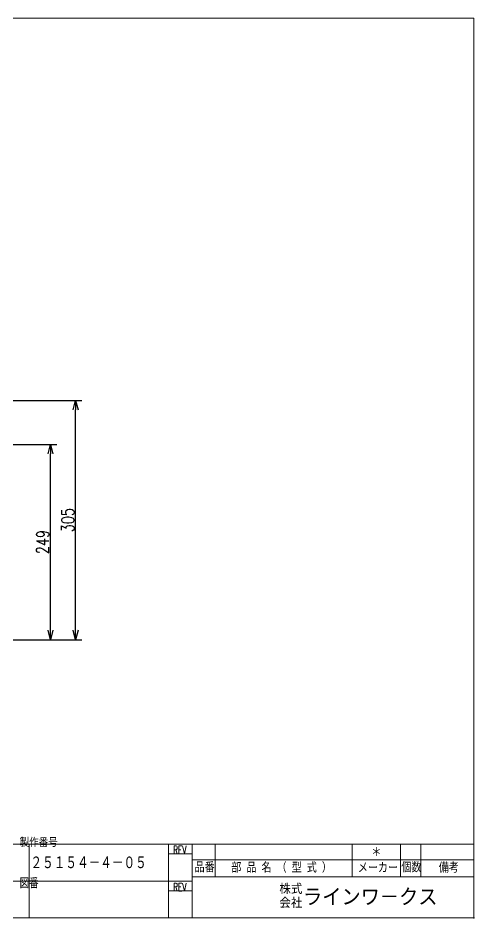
# Model space of a CAD drawing. Header units: millimetres. Extents: x 5 to 415, y 5 to 292.
# Drawn here: x 269.6 to 415, y 5 to 292 of the extents above; entities that cross this region are included whole.
import ezdxf

# ---------------------------------------------------------------- set-up
doc = ezdxf.new("R2010")
doc.units = ezdxf.units.MM
doc.header["$LTSCALE"] = 8.4
doc.layers.add('1', color=7, linetype='CONTINUOUS')
doc.layers.add('254', color=7, linetype='CONTINUOUS')
doc.styles.add('GMM001', font='txt.shx', dxfattribs={"bigfont": 'bigfont.shx'})
doc.styles.add('GMM003', font='txt.shx', dxfattribs={"width": 0.91125, "bigfont": 'bigfont.shx'})
doc.styles.add('GMM004', font='txt.shx', dxfattribs={"width": 0.666667, "bigfont": 'bigfont.shx'})
doc.styles.add('GMM008', font='txt.shx', dxfattribs={"width": 0.8, "bigfont": 'bigfont.shx'})
doc.styles.add('STANDARD1', font='TXT', dxfattribs={"bigfont": 'BIGFONT'})
doc.styles.add('VF003', font='txt.shx', dxfattribs={"width": 0.75})
doc.dimstyles.new('GEN013', dxfattribs={"dimtxt": 4, "dimasz": 3, "dimexe": 2, "dimexo": 1, "dimgap": 0.5, "dimtad": 3, "dimlfac": 4, "dimdsep": 46, "dimtxsty": 'VF003', "dimblk1": 'OPEN30', "dimblk2": 'OPEN30', "dimsah": 1, "dimcen": 1, "dimclrd": 3, "dimclre": 3, "dimclrt": 7, "dimazin": 3, "dimtfac": 1, "dimtmove": 0, "dimatfit": 3})
doc.dimstyles.new('GEN015', dxfattribs={"dimtxt": 4, "dimasz": 3, "dimexe": 2, "dimexo": 1, "dimgap": 0.5, "dimtad": 3, "dimlfac": 4, "dimdsep": 46, "dimtxsty": 'VF003', "dimblk1": 'OPEN30', "dimblk2": 'OPEN30', "dimsah": 1, "dimcen": 1, "dimclrd": 3, "dimclre": 3, "dimclrt": 7, "dimazin": 3, "dimtfac": 1, "dimtmove": 0, "dimatfit": 3})

# ---------------------------------------------------------------- blocks, each defined once
blk = doc.blocks.new('_OPEN30')
at = {"color": 0, "linetype": 'BYBLOCK'}
blk.add_line((0, 0), (-1, 0), dxfattribs=at)
blk.add_lwpolyline([(-1, 0.259), (0, 0), (-1, -0.259)], dxfattribs=at)
blk = doc.blocks.new('*D13')
at = {"color": 3}
for p, q in [((232.5, 156), (282, 156)), ((280, 96.75), (280, 153)), ((265, 93.75), (282, 93.75))]:
    blk.add_line(p, q, dxfattribs=at)
at = {"layer": 'Defpoints'}
for p in [(231.5, 156), (264, 93.75), (280, 93.75)]:
    blk.add_point(p, dxfattribs=at)
at = {"layer": '1', "color": 3, "xscale": 3, "yscale": 3}
for p, rotation in [((280, 156), 90), ((280, 93.75), 270)]:
    blk.add_blockref('_OPEN30', p, dxfattribs=dict(at, rotation=rotation))
at = {"layer": '1', "color": 7, "insert": (277.5, 124.875), "char_height": 4, "attachment_point": 5, "rotation": 90, "style": 'VF003'}
blk.add_mtext('249', dxfattribs=at)
blk = doc.blocks.new('*D15')
at = {"color": 3}
for p, q in [((265, 170), (290, 170)), ((288, 96.75), (288, 167)), ((265, 93.75), (290, 93.75))]:
    blk.add_line(p, q, dxfattribs=at)
at = {"layer": 'Defpoints'}
for p in [(264, 170), (264, 93.75), (288, 93.75)]:
    blk.add_point(p, dxfattribs=at)
at = {"layer": '1', "color": 3, "xscale": 3, "yscale": 3}
for p, rotation in [((288, 170), 90), ((288, 93.75), 270)]:
    blk.add_blockref('_OPEN30', p, dxfattribs=dict(at, rotation=rotation))
at = {"layer": '1', "color": 7, "insert": (285.5, 131.875), "char_height": 4, "attachment_point": 5, "rotation": 90, "style": 'VF003'}
blk.add_mtext('305', dxfattribs=at)

msp = doc.modelspace()

# ---------------------------------------------------------------- linework, layer by layer
at = {"layer": '1', "color": 3, "linetype": 'CONTINUOUS', "lineweight": 9}
msp.add_line((325.18, 25.412), (325.18, 5), dxfattribs=at)
at = {"layer": '1', "color": 7, "linetype": 'CONTINUOUS', "lineweight": 20}
msp.add_lwpolyline([(5, 292), (5, 5), (415, 5), (415, 292)], close=True, dxfattribs=at)
at = {"layer": '1', "color": 3}
msp.add_point((415, 5), dxfattribs=at)
at = {"layer": '254', "color": 3, "linetype": 'CONTINUOUS', "lineweight": 9}
for p, q in [((217.1631, 28.5895), (325.18, 28.5895)), ((273.1894, 16.7948), (273.1894, 28.5895)), ((317.5977, 28.5895), (317.5977, 16.7948)), ((325.18, 23.5895), (325.18, 28.5895)), ((325.18, 28.5895), (415, 28.5895)), ((332.47, 23.5895), (332.47, 28.5895)), ((376.21, 23.5895), (376.21, 28.5895)), ((391.519, 23.5895), (391.519, 28.5895)), ((398.08, 23.5895), (398.08, 28.5895)), ((317.5977, 25.4723), (325.18, 25.4723)), ((325.18, 23.5895), (415, 23.5895)), ((325.18, 18.122), (325.18, 23.5895)), ((332.47, 18.122), (332.47, 23.5895)), ((376.21, 18.122), (376.21, 23.5895)), ((391.519, 18.122), (391.519, 23.5895)), ((398.08, 18.122), (398.08, 23.5895)), ((325.18, 5), (325.18, 18.122)), ((325.18, 18.122), (415, 18.122)), ((267.7132, 16.7948), (325.18, 16.7948)), ((273.1894, 5), (273.1894, 16.7948)), ((317.5977, 16.7947), (317.5977, 5)), ((317.5977, 13.6776), (325.18, 13.6776))]:
    msp.add_line(p, q, dxfattribs=at)

# ---------------------------------------------------------------- texts
at = {"insert": (273.605, 20.498), "char_height": 4.2124, "attachment_point": 7, "style": 'GMM008'}
msp.add_mtext('\\T1.000000;２５１５４－４－０５', dxfattribs=at)
at = {"layer": '254', "color": 3, "lineweight": 9, "style": 'STANDARD1'}
msp.add_text('製作番号', height=2.52745, dxfattribs=at).set_placement((270.1493, 27.7128))
at = {"layer": '254', "color": 3, "lineweight": 9, "style": 'STANDARD1', "width": 0.75}
msp.add_text('図番', height=3.36993, dxfattribs=at).set_placement((270.1493, 14.4564))
at = {"layer": '254', "color": 3, "lineweight": 9, "line_spacing_factor": 0.8}
for s, insert, char_height, attachment_point, style in [('\\T1.000000;REV', (319.1175, 25.4577), 2.527446, 7, 'GMM004'), ('\\T1.000000;品番', (325.919, 19.5612), 2.916, 7, 'GMM001'), ('\\T1.500000;部品名（型式）', (354.4707, 20.9138), 2.916, 5, 'GMM001'), ('\\T1.000000;メーカー', (384.3684, 20.9138), 2.916, 5, 'GMM001'), ('\\T1.000000;個数', (391.8314, 19.5612), 2.916, 7, 'GMM001'), ('\\T1.000000;備考', (406.9745, 20.9138), 2.916, 5, 'GMM001'), ('\\T1.000000;REV', (319.1175, 13.5919), 2.527446, 7, 'GMM004')]:
    msp.add_mtext(s, dxfattribs=dict(at, insert=insert, char_height=char_height, attachment_point=attachment_point, style=style))
at = {"layer": '254', "color": 7, "lineweight": 20, "line_spacing_factor": 0.8}
for s, insert, char_height, attachment_point, style in [('\\T1.000000;＊', (383.879, 24.4561), 3.2, 8, 'GMM003'), ('{\\T1.000000;株式}\\P{\\T1.000000;会社}', (352.9478, 12.0526), 3.339762, 4, 'GMM001'), ('\\T1.000000;ラインワ－クス', (360.498, 11.6314), 5.566269, 4, 'GMM001')]:
    msp.add_mtext(s, dxfattribs=dict(at, insert=insert, char_height=char_height, attachment_point=attachment_point, style=style))

# ---------------------------------------------------------------- dimensions: what is measured, and where the dimension line sits
at = {"layer": '1'}
for base, p2, dimstyle, picture, middle in [((288, 93.75), (264, 170), 'GEN015', '*D15', (285.5, 131.875)), ((280, 93.75), (231.5, 156), 'GEN013', '*D13', (277.5, 124.875))]:
    dim = msp.add_linear_dim(base=base, p1=(264, 93.75), p2=p2, angle=90, dimstyle=dimstyle, dxfattribs=at)
    dim.commit()
    dim.dimension.update_dxf_attribs({"geometry": picture, "text_midpoint": middle})

doc.saveas('drawing.dxf')
